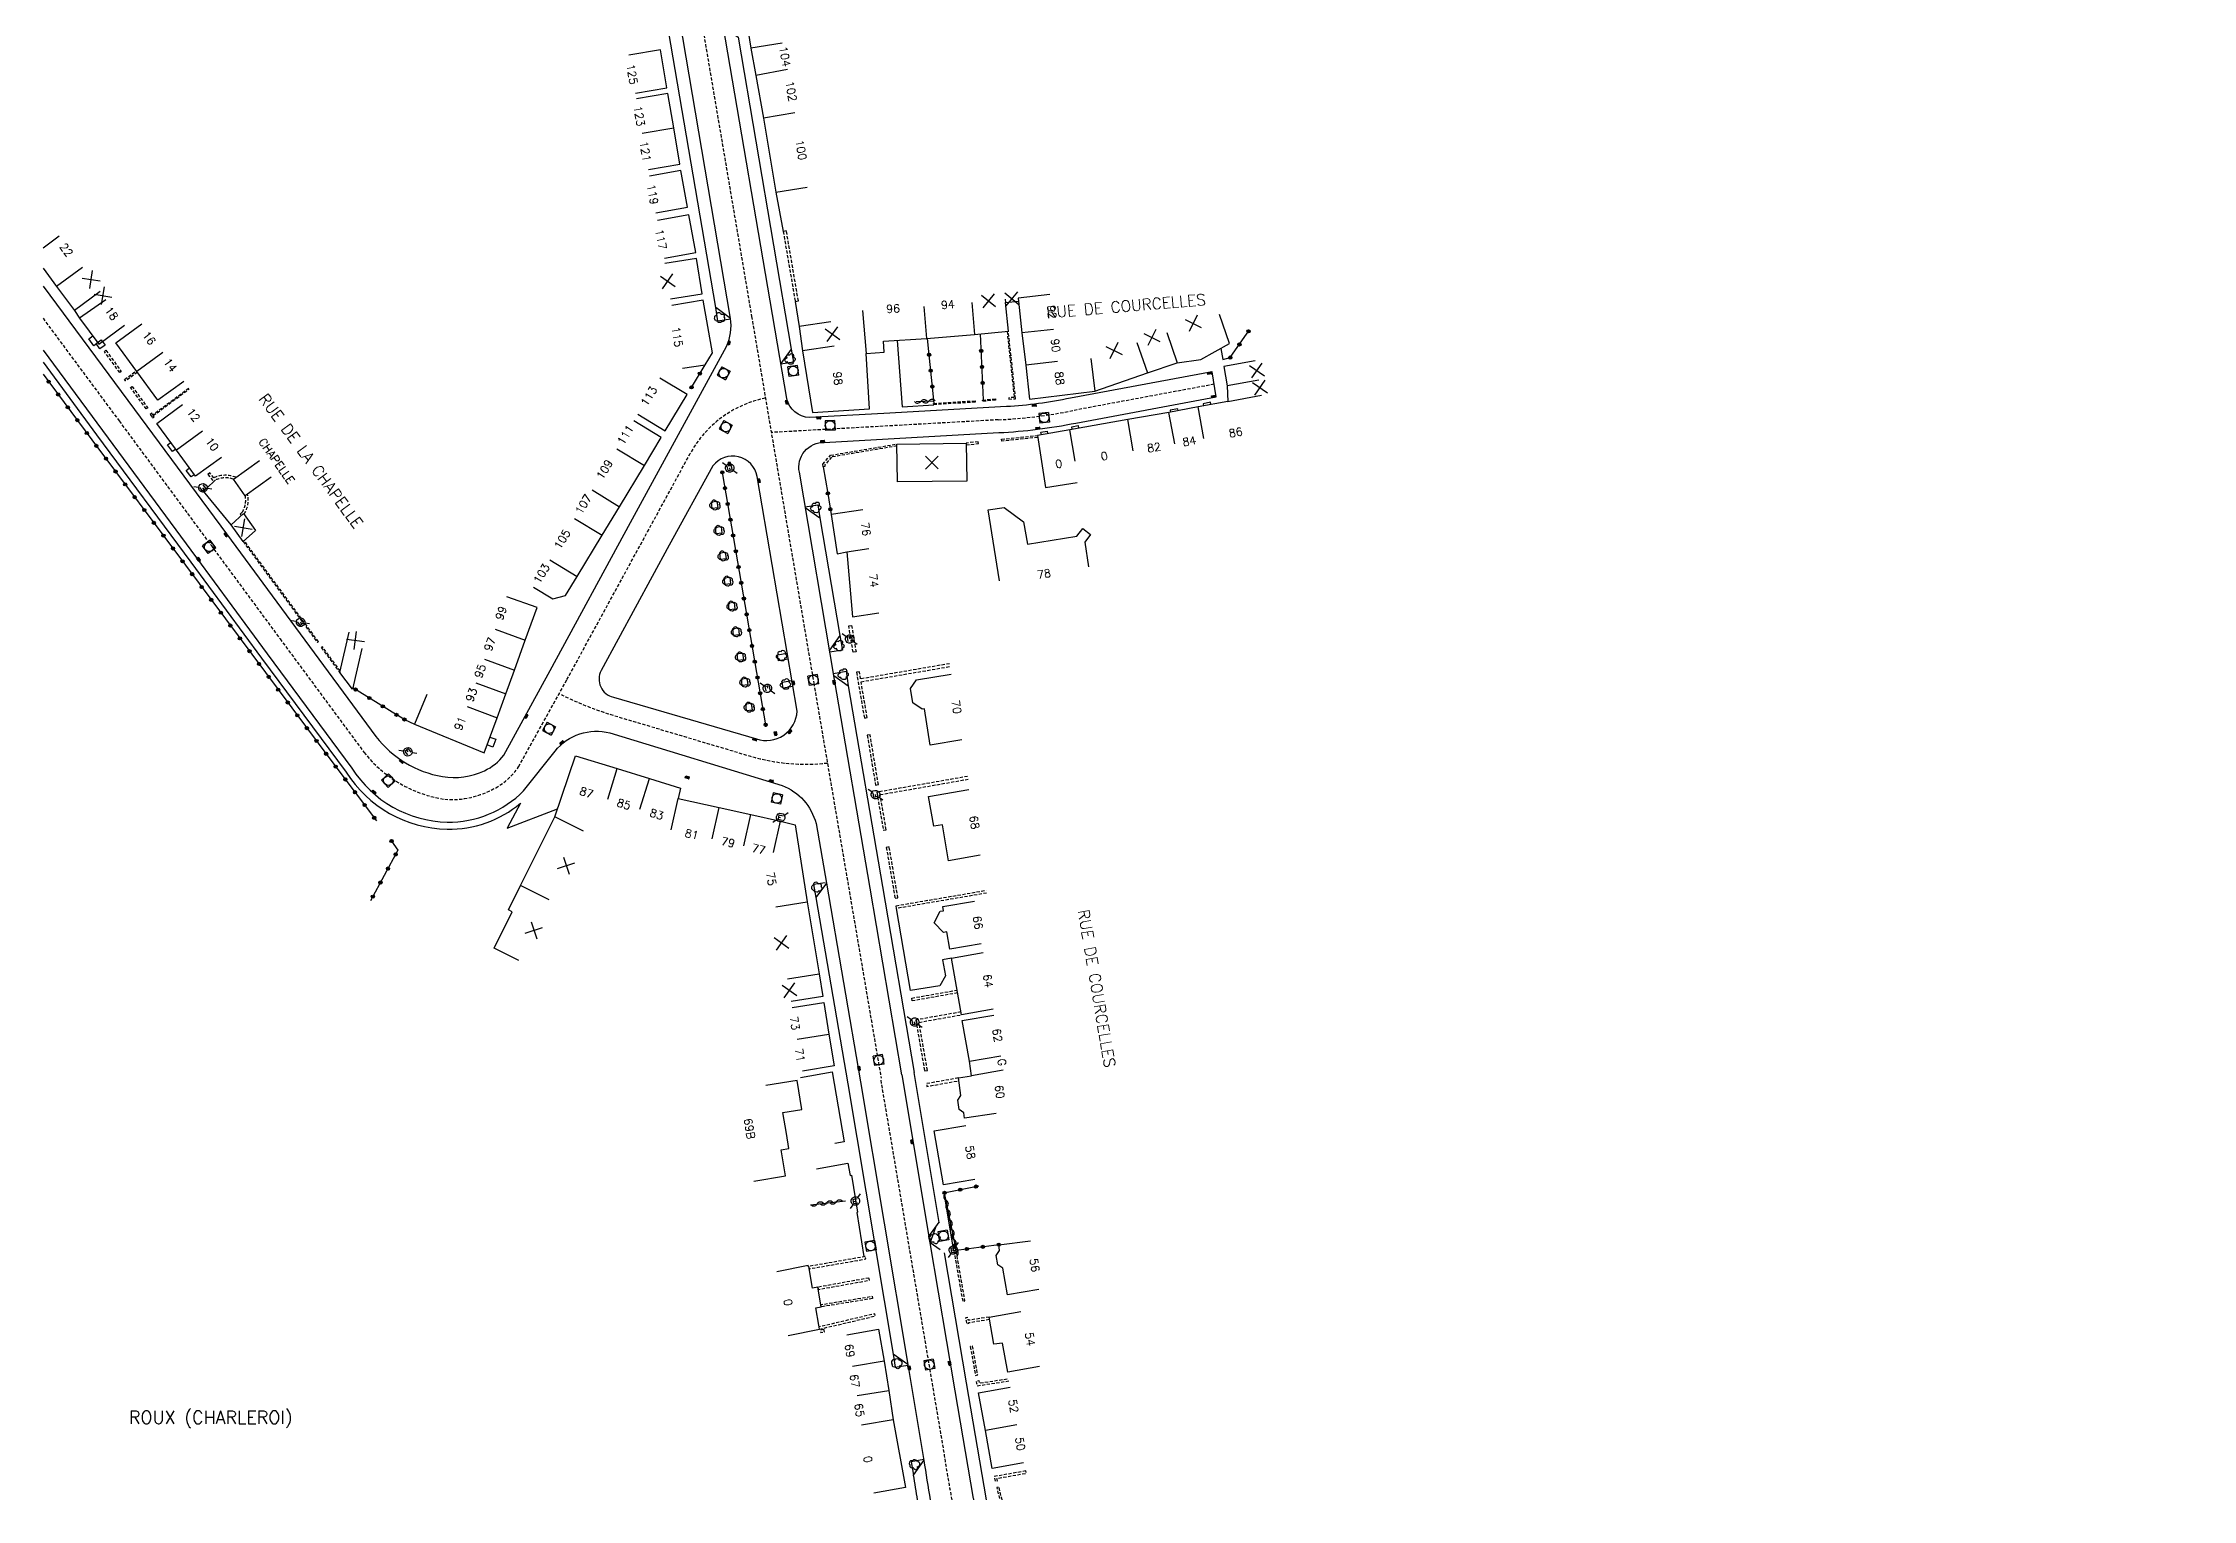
# Model space of a CAD drawing. Header units: millimetres. Extents: x 150999 to 152000, y 125999 to 127001.
# Drawn here: x 151000 to 151335.8, y 126000 to 126227.6 of the extents above; entities that cross this region are included whole.
import ezdxf
from ezdxf.enums import TextEntityAlignment as Align

# ---------------------------------------------------------------- set-up
doc = ezdxf.new("R2010")
doc.units = ezdxf.units.MM
doc.linetypes.add('DASHED', pattern=[0.75, 0.5, -0.25])
doc.layers.get('0').update_dxf_attribs({"linetype": 'CONTINUOUS'})
for name, color, linetype in [('W0001', 6, 'DASHED'), ('W0008', 7, 'CONTINUOUS'), ('W0017', 7, 'CONTINUOUS'), ('W0100', 7, 'CONTINUOUS'), ('W0112', 1, 'DASHED'), ('W0300', 7, 'CONTINUOUS'), ('W0310', 3, 'CONTINUOUS'), ('W0322', 7, 'CONTINUOUS'), ('W0334', 7, 'CONTINUOUS'), ('W0400', 7, 'CONTINUOUS'), ('W0420', 7, 'CONTINUOUS'), ('W0471', 7, 'CONTINUOUS'), ('W0980', 7, 'CONTINUOUS'), ('W0984', 7, 'CONTINUOUS'), ('W0989', 7, 'CONTINUOUS'), ('W0991', 7, 'CONTINUOUS'), ('W1102', 7, 'CONTINUOUS')]:
    doc.layers.add(name, color=color, linetype=linetype)
doc.styles.get("Standard").update_dxf_attribs({"font": 'romans.shx', "width": 0.85})

# ---------------------------------------------------------------- blocks, each defined once
blk = doc.blocks.new('T420')
for p, q in [((0.75, 0.75), (-0.75, 0.75)), ((-0.75, 0.75), (-0.75, -0.75)), ((0.75, 0.75), (0.75, -0.75)), ((0.75, -0.75), (-0.75, -0.75))]:
    blk.add_line(p, q)
blk.add_ellipse((0, 0), major_axis=(-0.53, 0.53), ratio=1, start_param=3.926991, end_param=10.210176)
blk = doc.blocks.new('T400')
for p, q in [((-0.15, 0.3), (0.15, 0.3)), ((-0.15, -0.25), (-0.15, 0.3)), ((-0.15, 0.15), (0.15, 0.15)), ((-0.15, 0), (0.15, 0)), ((0.15, 0.3), (0.15, -0.25)), ((-0.15, -0.15), (0.15, -0.15)), ((-0.15, -0.25), (-0.15, -0.3)), ((-0.15, -0.3), (0.15, -0.3)), ((0.15, -0.3), (0.15, -0.25))]:
    blk.add_line(p, q)
blk = doc.blocks.new('T300')
for p, q in [((-0.8, 0.51), (-0.86, 0.34)), ((-0.86, 0.34), (-0.86, 0.17)), ((-0.86, 0.17), (-0.74, 0.06)), ((-0.69, 0.63), (-0.8, 0.51)), ((-0.8, -0.06), (-0.74, 0.06)), ((-0.74, 0.06), (-0.69, 0.11)), ((-0.57, 0.69), (-0.69, 0.63)), ((-0.46, 0.69), (-0.57, 0.69)), ((-0.29, 0.63), (-0.46, 0.69)), ((-0.29, 0.63), (-0.17, 0.74)), ((-0.23, 0.57), (-0.29, 0.63)), ((-0.17, 0.74), (-0.06, 0.8)), ((-0.06, 0.8), (0.06, 0.8)), ((0.06, 0.8), (0.23, 0.74)), ((0.23, 0.74), (0.34, 0.63)), ((0.34, 0.63), (0.4, 0.51)), ((0.46, 0.46), (0.34, 0.46)), ((0.4, 0.51), (0.4, 0.46)), ((0.57, 0.4), (0.46, 0.46)), ((0.57, 0.4), (0.69, 0.29)), ((0.69, 0.29), (0.74, 0.17)), ((0.74, 0.06), (0.69, -0.17)), ((0.74, 0.17), (0.74, 0.06)), ((-0.8, -0.17), (-0.8, -0.06)), ((-0.8, -0.23), (-0.8, -0.17)), ((-0.74, -0.34), (-0.8, -0.23)), ((-0.69, -0.4), (-0.74, -0.34)), ((-0.51, -0.46), (-0.69, -0.4)), ((-0.4, -0.46), (-0.51, -0.46)), ((-0.4, -0.46), (-0.34, -0.46)), ((-0.34, -0.46), (-0.34, -0.4)), ((-0.34, -0.51), (-0.34, -0.46)), ((-0.29, -0.63), (-0.34, -0.51)), ((-0.17, -0.74), (-0.29, -0.63)), ((-0.06, -0.8), (-0.17, -0.74)), ((0.06, -0.8), (-0.06, -0.8)), ((0.17, -0.74), (0.06, -0.8)), ((0.23, -0.69), (0.17, -0.74)), ((0.29, -0.46), (0.23, -0.46)), ((0.29, -0.63), (0.23, -0.69)), ((0.46, -0.4), (0.29, -0.46)), ((0.34, -0.51), (0.29, -0.63)), ((0.34, -0.51), (0.34, -0.46)), ((0.57, -0.34), (0.46, -0.4)), ((0.63, -0.29), (0.57, -0.34)), ((0.69, -0.17), (0.63, -0.29))]:
    blk.add_line(p, q)
blk = doc.blocks.new('T471')
for p, q in [((-0.333334, 0.333334), (-0.333334, -0.333334)), ((-0.333334, 0.333334), (0.333334, 0.333334)), ((-0.333334, 0), (0, 0)), ((0.500001, 0.500001), (1.000002, 1.000002)), ((-0.500001, -0.500001), (-1.000002, -1.000002)), ((-0.333334, -0.333334), (0.333334, -0.333334))]:
    blk.add_line(p, q)
blk.add_ellipse((0, 0), major_axis=(0.471405, 0.471405), ratio=1, start_param=5.4977871438, end_param=11.780972451)
blk = doc.blocks.new('t310o')
at = {"color": 0, "linetype": 'Continuous'}
for centre, start, end in [((-0.5, 0.38), 216.8699, 323.1304), ((0.5, -0.37), 36.8699, 143.1303)]:
    blk.add_arc(centre, 0.625, start, end, dxfattribs=at)
blk = doc.blocks.new('t991o')
at = {"color": 0, "linetype": 'Continuous'}
for p, q in [((-1, 1), (1, -1)), ((-1, -1), (1, 1))]:
    blk.add_line(p, q, dxfattribs=at)
blk = doc.blocks.new('t322o')
at = {"color": 0, "linetype": 'Continuous'}
for radius in [0.25, 0.15]:
    blk.add_circle((0, 0), radius, dxfattribs=at)
blk = doc.blocks.new('t112o')
at = {"color": 0, "linetype": 'Continuous'}
for p, q in [((-0.5, 0.5), (0.5, 0.5)), ((-0.5, -0.5), (-0.5, 0.5)), ((0.5, 0.5), (0.5, -0.5)), ((0.5, -0.5), (-0.5, -0.5))]:
    blk.add_line(p, q, dxfattribs=at)

msp = doc.modelspace()

# ---------------------------------------------------------------- linework, layer by layer
at = {"layer": 'W0001'}
msp.add_lwpolyline([(151000, 126748.5), (151000.61, 126745.87), (151008.28, 126712.87), (151019.19, 126665.3), (151028.35, 126625.38), (151041.3, 126568.08), (151053.78, 126511.72), (151063.66, 126457.93), (151072.39, 126406.79), (151082.71, 126346.87), (151093.28, 126286.17), (151101.2, 126240.67), (151110.67, 126184.84), (151120.38, 126127.57), (151125.94, 126094.98), (151130.9, 126065.86)], dxfattribs=at)
for points in [[(151000, 126184.55), (151011.89, 126168.52), (151026.24, 126149.1), (151037.02, 126134.49), (151050.13, 126116.78, 0.190042), (151062.75, 126109.43, 0.153681), (151070.7, 126111.25, 0.126222), (151074.28, 126114.52), (151081.83, 126128.13), (151094.41, 126151.2), (151101.09, 126163.45, -0.221888), (151112.83, 126172.09, -2.358853)], [(151182.91, 126174.25), (151160.93, 126170.16, -0.037731), (151149.19, 126168.7), (151113.74, 126166.72, 0.474168)]]:
    msp.add_lwpolyline(points, format="xyb", dxfattribs=at)
at = {"layer": 'W0001', "flags": 128}
for points in [[(151122.52, 126115.05, -0.101026), (151110.57, 126116.1), (151089.3, 126122.44, -0.046572), (151080.62, 126125.93, -3.339749)], [(151142, 126000, -0.011034), (151140.74, 126007.41), (151130.85, 126065.79)]]:
    msp.add_lwpolyline(points, format="xyb", dxfattribs=at)
at = {"layer": 'W0008'}
for points in [[(151000, 126189.59), (151014.3, 126170.31), (151028.65, 126150.88), (151039.43, 126136.27), (151052, 126119.25, 0.189698), (151062.37, 126112.99, 0.153681), (151068.95, 126113.89, 0.120776), (151071.98, 126116.35), (151079.2, 126129.57), (151091.78, 126152.64), (151106.75, 126180.17, 0.149135), (151107.37, 126184.54), (151097.94, 126240.11), (151090.03, 126285.6), (151082.08, 126331.32, 0.301985), (151076.41, 126334.99), (151044.65, 126331.51), (151013.5, 126328.13), (151000, 126326.69)], [(151134.13, 126066.42), (151129.18, 126095.54), (151123.63, 126128.13), (151118.13, 126160.5, -0.480356), (151122.03, 126165.18), (151149.29, 126166.7, 0.037662), (151161.31, 126168.2), (151183.23, 126172.29), (151182.6, 126176.22), (151160.47, 126172.08, -0.039227), (151150.46, 126170.77), (151131.32, 126169.71), (151119.69, 126169.05, -0.336324), (151116.16, 126172.01), (151104.38, 126241.33), (151098.11, 126277.72, -0.350609), (151101.61, 126282.52), (151147.18, 126286.12, -0.010509), (151156.83, 126286.32), (151197.17, 126284.48), (151219.37, 126283.59), (151274.94, 126281.36), (151335.79, 126279.11)], [(151000, 126179.57), (151009.28, 126167.05), (151023.97, 126147.13), (151035, 126132.13), (151048.25, 126114.32, 0.251421), (151063.14, 126105.87, 0.203026), (151075.06, 126110.76), (151079.98, 126116.95, -0.296724), (151088.54, 126119.8), (151115.44, 126111.59, -0.242279), (151120.73, 126105.66), (151122.37, 126096.34), (151127.66, 126065.31)], [(151087.16, 126129.55, 0.483259), (151089.08, 126125.37), (151111.42, 126118.88, 0.501532), (151117.77, 126123.21), (151111.54, 126159.87, 0.646135), (151104.63, 126161.51), (151097.82, 126149.11), (151087.16, 126129.55)]]:
    msp.add_lwpolyline(points, format="xyb", dxfattribs=at)
at = {"layer": 'W0008', "flags": 128}
for points in [[(151134.13, 126066.42), (151138.37, 126041.13), (151139.97, 126043.37), (151139.97, 126043.36), (151136.07, 126066.75)], [(151125.68, 126064.97), (151132.78, 126022.8)], [(151127.66, 126065.31), (151135.08, 126021.17), (151137.58, 126006.19)], [(151147.37, 126000), (151144.25, 126018.28), (151140.79, 126038.58)]]:
    msp.add_lwpolyline(points, dxfattribs=at)
for points in [[(151145.38, 126000, -0.000332), (151145.34, 126000.21), (151142.48, 126017.05), (151138.55, 126040.14), (151138.37, 126041.13)], [(151136.59, 126000, -0.004803), (151135.98, 126003.89), (151137.58, 126006.19, 0.00695), (151138.57, 126000, 0.00695)]]:
    msp.add_lwpolyline(points, format="xyb", dxfattribs=at)
at = {"layer": 'W0017', "flags": 128}
for points in [[(151118.33, 126066.01), (151123.26, 126066.85), (151125.12, 126055.95), (151123.68, 126055.7)], [(151120.79, 126051.74), (151125.71, 126052.59), (151126.04, 126050.7), (151126.25, 126050.73), (151127.2, 126044.97), (151127.09, 126044.92), (151128.21, 126038.04)], [(151142.26, 126038.92), (151140.73, 126047.91)], [(151140.1, 126039.07), (151138.55, 126040.14), (151139.45, 126042.63)], [(151135.08, 126021.17), (151132.78, 126022.8), (151133.07, 126020.73), (151135.08, 126021.05)], [(151137.57, 126006.31), (151135.57, 126005.95), (151135.98, 126003.89)]]:
    msp.add_lwpolyline(points, dxfattribs=at)
at = {"layer": 'W0100'}
for points in [[(151111.42, 126251.89), (151106.48, 126251.09), (151108, 126241.72), (151108.85, 126236.91), (151109.71, 126231.93), (151110.53, 126226.72), (151111.35, 126222.45), (151112.51, 126215.79), (151114.44, 126204.23), (151119.37, 126205.05)], [(151092.52, 126219.71), (151097.45, 126220.54), (151096.44, 126226.47), (151091.51, 126225.63)], [(151094.55, 126207.78), (151099.48, 126208.61), (151098.52, 126214.31), (151097.61, 126219.66), (151092.68, 126218.82)], [(151095.72, 126201.04), (151100.65, 126201.91), (151099.64, 126207.63), (151094.72, 126206.77)], [(151097.05, 126193.93), (151101.97, 126194.82), (151100.89, 126200.74), (151095.97, 126199.85)], [(151098.03, 126187.57), (151102.96, 126188.4), (151102.04, 126193.92), (151097.11, 126193.09)], [(151000, 126192.4), (151002.13, 126189.53), (151004.9, 126185.78), (151005.71, 126184.6), (151008.71, 126180.53), (151012.74, 126183.5)], [(151099.9, 126176.77), (151103.44, 126177.3), (151104.55, 126179.17), (151103.12, 126187.39), (151098.2, 126186.53)], [(151123.03, 126183.98), (151118.08, 126183.26), (151118.64, 126179.46), (151120.16, 126169.86), (151129.1, 126170.44), (151128.54, 126179.06), (151131.38, 126179.24), (151131.27, 126180.96), (151137.98, 126181.4), (151145.49, 126182.03), (151150.77, 126182.55), (151150.33, 126187.01), (151152.33, 126187.21), (151152.87, 126182.28), (151153.48, 126177.21), (151154.08, 126171.93), (151164.3, 126173.19), (151172.49, 126176.04), (151177.12, 126177.62), (151180.83, 126178.13), (151185.31, 126180.6), (151183.74, 126185.17)], [(151021.98, 126174.71), (151017.94, 126171.76), (151014.67, 126176.24), (151011.39, 126180.73), (151015.43, 126183.68)], [(151189.32, 126177.92), (151184.4, 126177.03), (151184.95, 126173.99), (151185.04, 126171.58), (151180.4, 126170.71), (151175.82, 126169.84), (151169.44, 126168.77), (151160.35, 126167.16), (151155.31, 126166.25), (151156.58, 126158.14), (151161.51, 126158.91)], [(151092.92, 126169.57), (151097.19, 126166.97), (151100.63, 126172.63), (151096.36, 126175.23)], [(151027.86, 126162.81), (151023.82, 126159.88), (151020.84, 126163.98), (151017.77, 126168.12), (151021.79, 126171.09)], [(151076.59, 126142.56), (151079.61, 126140.75), (151081.62, 126141.25), (151083.43, 126144.23), (151087.32, 126150.7), (151090.03, 126155.13), (151093.92, 126161.58), (151096.57, 126165.96), (151092.29, 126168.55)], [(151035.66, 126159.73), (151031.58, 126156.84), (151029.74, 126159.44), (151033.82, 126162.33)], [(151128.04, 126154.65), (151123.1, 126153.89), (151124.04, 126147.77), (151125.57, 126148.08), (151126.45, 126137.92), (151130.52, 126138.55)], [(151149.38, 126143.53), (151147.6, 126154.65), (151150.13, 126155), (151153.15, 126152.78), (151153.75, 126149.29), (151161.49, 126150.53), (151162.42, 126151.73), (151163.62, 126150.81), (151162.69, 126149.61), (151163.31, 126145.76)], [(151059.94, 126125.78), (151058.03, 126121.16), (151068.88, 126116.67), (151070.92, 126122.17), (151072.28, 126125.88), (151073.64, 126129.61), (151075.33, 126134.28), (151077.16, 126139.38), (151072.46, 126141.07)], [(151049.78, 126132.97), (151048.34, 126126.66), (151046.36, 126129.22), (151047.8, 126135.53)], [(151143.5, 126118.7), (151138.56, 126117.9), (151137.65, 126123.55), (151137.29, 126123.49), (151135.84, 126124.5), (151135.48, 126126.72), (151136.45, 126128.11), (151141.84, 126128.98)], [(151074.3, 126084.25), (151070.44, 126086.18), (151073.29, 126091.88), (151072.68, 126092.18), (151074.57, 126095.95), (151079.93, 126106.68), (151083.15, 126116.22), (151089.68, 126114.23), (151094.71, 126112.68), (151099.59, 126111.16), (151099.22, 126109.57), (151105.61, 126108.15), (151110.56, 126107.05), (151115.17, 126106.02), (151117.46, 126105.47), (151119.37, 126093.44), (151121.23, 126082.18), (151121.81, 126078.65), (151116.87, 126077.84)], [(151146.36, 126100.69), (151141.43, 126099.84), (151140.46, 126105.47), (151139.11, 126105.24), (151138.31, 126109.89), (151144.58, 126110.97)], [(151146.55, 126086.84), (151141.62, 126086.03), (151141.18, 126088.74), (151140.65, 126088.65), (151139.21, 126090.13), (151140.12, 126091.96), (151140.63, 126092.04), (151140.52, 126092.7), (151145.46, 126093.52)], [(151148.39, 126076.65), (151143.46, 126075.78), (151141.89, 126084.64), (151146.82, 126085.51)], [(151117.02, 126076.94), (151121.96, 126077.72), (151122.75, 126072.75), (151123.54, 126067.79), (151118.6, 126067)], [(151144.69, 126068.51), (151143.56, 126074.87), (151148.48, 126075.74)]]:
    msp.add_lwpolyline(points, dxfattribs=at)
for points in [[(151144.27, 126159.14), (151133.47, 126158.99), (151133.37, 126164.92), (151144.17, 126165.07)], [(151031.26, 126149.7), (151029.38, 126152.32), (151031.29, 126154.05), (151033.17, 126151.43)]]:
    msp.add_lwpolyline(points, close=True, dxfattribs=at)
at = {"layer": 'W0100', "flags": 128}
for points in [[(151148.89, 126060.34), (151143.94, 126059.63), (151143.81, 126060.48), (151143.11, 126060.98), (151142.88, 126062.47), (151143.36, 126063.17), (151142.96, 126065.91), (151145.03, 126066.27), (151144.69, 126068.51)], [(151111.04, 126049.82), (151115.98, 126050.62), (151115.31, 126054.71), (151116.5, 126054.91), (151116.11, 126057.24), (151115.57, 126060.52), (151118.54, 126061), (151117.8, 126065.52), (151112.87, 126064.72)], [(151145.55, 126050.07), (151140.62, 126049.24), (151139.19, 126057.67), (151144.12, 126058.5)], [(151155.55, 126032.87), (151150.62, 126032.03), (151149.9, 126036.22), (151149.14, 126036.74), (151148.88, 126038.19), (151149.37, 126038.97), (151149.26, 126039.87), (151154.22, 126040.48)], [(151116.37, 126025.7), (151121.28, 126026.68), (151121.18, 126027.31), (151120.71, 126030.03), (151121.55, 126030.17), (151121.03, 126033.23), (151120.2, 126033.08), (151119.61, 126036.48), (151119.53, 126036.47), (151119.5, 126036.62), (151114.6, 126035.64)], [(151155.62, 126020.86), (151150.7, 126019.97), (151149.87, 126024.51), (151148.5, 126024.33), (151147.78, 126028.58), (151152.71, 126029.42)], [(151125.57, 126025.81), (151130.5, 126026.66), (151131.35, 126021.68), (151132.08, 126017.11), (151132.8, 126012.52), (151134.7, 126001.95), (151129.78, 126001.06)], [(151153.15, 126005.82), (151148.23, 126004.94), (151147.18, 126010.84), (151146.13, 126016.75), (151151.05, 126017.62)]]:
    msp.add_lwpolyline(points, dxfattribs=at)
at = {"layer": 'W0112'}
for points in [[(151115.61, 126198.11), (151117.48, 126187.2), (151117.97, 126187.28), (151116.11, 126198.19)], [(151009.82, 126179.56), (151012.23, 126176.24), (151011.99, 126176.07), (151009.58, 126179.39)], [(151016.13, 126170.39), (151013.67, 126173.74), (151013.91, 126173.92), (151016.37, 126170.57)], [(151139.09, 126171.25), (151145.58, 126171.67), (151145.59, 126171.47), (151139.11, 126171.05)], [(151146.74, 126171.79), (151148.76, 126171.97), (151148.78, 126171.77), (151146.76, 126171.59)], [(151126.28, 126136.6), (151126.98, 126132.47), (151126.53, 126132.39), (151125.84, 126136.52)], [(151128.73, 126119.44), (151130.03, 126111.65), (151130.47, 126111.72), (151129.18, 126119.51)], [(151131.71, 126101.93), (151133.08, 126093.97), (151133.52, 126094.04), (151132.16, 126102)]]:
    msp.add_lwpolyline(points, close=True, dxfattribs=at)
for points in [[(151150.57, 126182.52), (151151.69, 126172.19), (151150.82, 126172.14), (151150.83, 126171.94), (151151.91, 126172), (151150.77, 126182.55)], [(151014.75, 126176.12), (151012.91, 126174.77), (151012.74, 126175.01), (151014.58, 126176.36)], [(151022.78, 126173.61), (151017.17, 126169.45), (151016.98, 126169.72), (151016.73, 126169.54), (151017.12, 126169.02), (151017.36, 126169.19), (151017.23, 126169.37), (151022.84, 126173.53)], [(151133.38, 126164.62), (151123.17, 126162.89), (151122.1, 126161.67), (151122.13, 126161.4), (151121.84, 126161.36), (151121.78, 126161.76), (151123.01, 126163.17), (151133.37, 126164.92)], [(151144.18, 126164.77), (151146.09, 126164.98), (151146.06, 126165.27), (151144.17, 126165.07)], [(151155.35, 126165.96), (151149.74, 126165.36), (151149.7, 126165.66), (151155.31, 126166.25)], [(151031.26, 126149.7), (151042.85, 126133.94), (151043.01, 126134.06), (151031.41, 126149.84)], [(151046.42, 126129.48), (151043.63, 126133.25), (151043.47, 126133.13), (151046.36, 126129.22)], [(151141.58, 126130.61), (151127.69, 126128.23), (151127.5, 126129.36), (151127.05, 126129.28), (151128.28, 126122.12), (151128.72, 126122.19), (151127.76, 126127.79), (151141.65, 126130.17)], [(151144.41, 126113.01), (151130.23, 126110.53), (151131.24, 126104.61), (151131.69, 126104.68), (151130.75, 126110.16), (151144.49, 126112.57)], [(151147.37, 126094.78), (151133.32, 126092.39), (151133.24, 126092.82), (151147.3, 126095.21)], [(151142.86, 126079.2), (151135.77, 126077.94), (151135.69, 126078.38), (151142.78, 126079.63)], [(151143.39, 126076.22), (151136.74, 126075.04), (151136.74, 126075.04), (151136.3, 126074.97), (151137.69, 126067.02), (151138.13, 126067.1), (151136.82, 126074.6), (151143.46, 126075.78)]]:
    msp.add_lwpolyline(points, dxfattribs=at)
for points in [[(151030.13, 126159.72, 0.201479), (151026.73, 126159.67), (151026.69, 126159.63), (151026.04, 126160.42), (151025.73, 126160.17), (151026.65, 126159.04), (151026.96, 126159.33, -0.179937), (151029.74, 126159.44)], [(151030.98, 126153.76), (151030.77, 126153.99), (151031.11, 126154.26, 0.201335), (151031.58, 126156.84)], [(151031.36, 126153.95), (151031.41, 126153.98, 0.217413), (151031.93, 126157.09, 0.205899)]]:
    msp.add_lwpolyline(points, format="xyb", dxfattribs=at)
at = {"layer": 'W0112', "flags": 128}
for points in [[(151142.96, 126065.91), (151137.99, 126065.02), (151138.06, 126064.59), (151143.04, 126065.48)], [(151128.42, 126038.01), (151119.61, 126036.48), (151119.68, 126036.11), (151128.49, 126037.64)], [(151142.26, 126038.92), (151143.64, 126031.03), (151143.99, 126031.09), (151142.61, 126038.98)], [(151128.99, 126034.67), (151121.03, 126033.23), (151121.09, 126032.88), (151129.06, 126034.32)], [(151129.54, 126031.46), (151121.55, 126030.17), (151121.5, 126030.52), (151129.49, 126031.81)], [(151121.97, 126026.63), (151121.4, 126026.49), (151121.48, 126026.14), (151122.05, 126026.28)], [(151144.83, 126023.95), (151145.64, 126019.47), (151145.98, 126019.53), (151145.18, 126024.01)], [(151153.5, 126004.53), (151148.57, 126003.67), (151148.7, 126002.94), (151149.05, 126003), (151148.98, 126003.38), (151153.56, 126004.18)]]:
    msp.add_lwpolyline(points, close=True, dxfattribs=at)
for points in [[(151121.28, 126026.68), (151129.98, 126028.74), (151129.9, 126029.08), (151121.22, 126027.03)], [(151147.78, 126028.58), (151144.51, 126028.06), (151144.44, 126028.51), (151144.09, 126028.46), (151144.16, 126028.01), (151144.25, 126027.54), (151144.6, 126027.61), (151144.58, 126027.71), (151147.84, 126028.23)], [(151150.86, 126018.55), (151145.92, 126017.79), (151145.86, 126018.2), (151145.79, 126018.6), (151146.14, 126018.66), (151146.21, 126018.26), (151150.8, 126018.95)], [(151149.8, 126000), (151149.29, 126002.05), (151148.95, 126001.97), (151149.44, 126000)]]:
    msp.add_lwpolyline(points, dxfattribs=at)
at = {"layer": 'W0310'}
msp.add_lwpolyline([(151136.35, 126171.54), (151139.13, 126171.64)], dxfattribs=at)
at = {"layer": 'W0310', "flags": 128}
for points in [[(151119.88, 126046.11), (151125.36, 126046.7)], [(151142.6, 126039.14), (151140.81, 126047.97)]]:
    msp.add_lwpolyline(points, dxfattribs=at)
at = {"layer": 'W0322'}
for points in [[(151139.17, 126171.25), (151138.12, 126181.41)], [(151146.87, 126171.8), (151146.43, 126182.12)], [(151185.43, 126178.42), (151188.45, 126182.74)], [(151101.29, 126173.77), (151103.44, 126177.3)], [(151000, 126175.85), (151007.63, 126165.59), (151022.23, 126146.02), (151032.59, 126132.1), (151045.11, 126115.34), (151052.11, 126106.05)], [(151106.09, 126160.49), (151112.91, 126120.73)], [(151122.59, 126157.21), (151123.1, 126153.89)], [(151055.21, 126122.63), (151048.38, 126126.85)], [(151056.45, 126121.9), (151058.03, 126121.16)], [(151054.44, 126102.92), (151055.44, 126101.48), (151051.15, 126093.58)]]:
    msp.add_lwpolyline(points, dxfattribs=at)
at = {"layer": 'W0322', "flags": 128}
for points in [[(151140.81, 126047.97), (151141.24, 126048.06), (151146.15, 126049.04)], [(151149.26, 126039.87), (151142.26, 126038.92)]]:
    msp.add_lwpolyline(points, dxfattribs=at)
at = {"layer": 'W0334'}
for points in [[(151107.37, 126184.54), (151105.07, 126186.23), (151096.31, 126237.78), (151097.94, 126240.11)], [(151106.31, 126230), (151108.56, 126228.44), (151116.85, 126179.71), (151115.23, 126177.49)], [(151114.44, 126204.23), (151115.61, 126198.11)], [(151117.48, 126187.2), (151118.08, 126183.26)], [(151107.39, 126184.44), (151105.38, 126184.13), (151105.07, 126186.23)], [(151008.59, 126180.71), (151007.94, 126180.23), (151007.14, 126181.37), (151007.76, 126181.83)], [(151133.42, 126181.1), (151134.17, 126170.75), (151139.11, 126171.05)], [(151116.85, 126179.71), (151117.22, 126177.7), (151115.25, 126177.37)], [(151183.97, 126179.86), (151184.29, 126178.12), (151185.43, 126178.42)], [(151177.29, 126170.12), (151177.23, 126170.43), (151176.04, 126170.21), (151176.1, 126169.9)], [(151182.42, 126171.09), (151182.35, 126171.45), (151181.19, 126171.21), (151181.25, 126170.87)], [(151155.93, 126166.37), (151155.86, 126166.77), (151156.82, 126166.94), (151156.89, 126166.54)], [(151160.73, 126167.23), (151160.66, 126167.61), (151161.66, 126167.79), (151161.72, 126167.4)], [(151020.73, 126164.12), (151020.25, 126163.76), (151019.47, 126164.81), (151019.96, 126165.17)], [(151023.63, 126160.13), (151023.14, 126159.78), (151022.37, 126160.81), (151022.87, 126161.18)], [(151121.84, 126161.36), (151122.59, 126157.21)], [(151029.38, 126152.32), (151025.07, 126157.57), (151026.65, 126159.04)], [(151119.05, 126155.1), (151121.01, 126155.42), (151121.32, 126153.39)], [(151119.06, 126155), (151121.32, 126153.39), (151124.46, 126135), (151122.84, 126132.74)], [(151124.46, 126135), (151124.89, 126132.72), (151122.9, 126132.41)], [(151116.4, 126131.3), (151114.89, 126131.05), (151114.72, 126132.02), (151116.23, 126132.27)], [(151117.12, 126127.03), (151115.6, 126126.77), (151115.45, 126127.75), (151116.96, 126128.01)], [(151123.46, 126129.09), (151125.46, 126129.42), (151125.77, 126127.18)], [(151123.52, 126128.76), (151125.77, 126127.18), (151131.13, 126095.84), (151136.07, 126066.75)], [(151056.45, 126121.9), (151055.21, 126122.63)], [(151069.8, 126119.15), (151070.7, 126118.82), (151070.28, 126117.59), (151069.35, 126117.94)], [(151122.14, 126096.4), (151120.32, 126096.12), (151120.72, 126094.1)], [(151122.37, 126096.34), (151120.72, 126094.1), (151125.68, 126064.97)], [(151141.89, 126084.64), (151140.49, 126084.34), (151140.94, 126081.85), (151140.09, 126080.28), (151135.48, 126079.57), (151133.32, 126092.39)]]:
    msp.add_lwpolyline(points, dxfattribs=at)
msp.add_lwpolyline([(151000, 126177.7), (151008.38, 126166.38), (151023.07, 126146.47), (151034.1, 126131.46), (151047.33, 126113.68, 0.250912), (151063.12, 126104.75, 0.177701), (151074.57, 126108.81), (151072.49, 126104.92), (151080.37, 126107.96)], format="xyb", dxfattribs=at)
for points in [[(151104.4, 126155.9), (151105.26, 126156), (151105.39, 126154.94), (151104.52, 126154.84)], [(151105.04, 126151.95), (151105.91, 126152.04), (151106.03, 126150.98), (151105.16, 126150.88)], [(151105.69, 126147.95), (151106.56, 126148.05), (151106.68, 126146.98), (151105.81, 126146.88)], [(151106.39, 126144.03), (151107.26, 126144.13), (151107.38, 126143.06), (151106.52, 126142.96)], [(151107.06, 126140.11), (151107.93, 126140.21), (151108.05, 126139.14), (151107.18, 126139.05)], [(151107.74, 126136.11), (151108.61, 126136.21), (151108.73, 126135.14), (151107.86, 126135.04)], [(151108.41, 126132.18), (151109.27, 126132.28), (151109.4, 126131.21), (151108.53, 126131.11)], [(151109.08, 126128.25), (151109.95, 126128.35), (151110.07, 126127.29), (151109.2, 126127.19)], [(151109.76, 126124.33), (151110.62, 126124.43), (151110.75, 126123.36), (151109.88, 126123.27)]]:
    msp.add_lwpolyline(points, close=True, dxfattribs=at)
at = {"layer": 'W1102'}
for p, q in [((151115.47, 126227.5), (151110.53, 126226.72)), ((151116.26, 126223.39), (151111.35, 126222.45)), ((151093.59, 126213.48), (151098.52, 126214.31)), ((151117.43, 126216.65), (151112.51, 126215.79)), ((151002.54, 126197.38), (151000, 126195.49)), ((151006.15, 126192.51), (151002.13, 126189.53)), ((151008.92, 126188.75), (151004.9, 126185.78)), ((151009.83, 126187.45), (151005.71, 126184.6)), ((151145.07, 126187.01), (151145.49, 126182.03)), ((151150.29, 126187.52), (151150.33, 126187.01)), ((151157.26, 126188.27), (151152.29, 126187.72)), ((151152.29, 126187.72), (151152.33, 126187.21)), ((151127.98, 126185.76), (151128.54, 126179.06)), ((151137.56, 126186.38), (151137.98, 126181.4)), ((151157.84, 126182.82), (151152.87, 126182.28)), ((151170.85, 126180.76), (151172.49, 126176.04)), ((151175.51, 126182.36), (151177.12, 126177.62)), ((151018.71, 126179.19), (151014.67, 126176.24)), ((151158.45, 126177.8), (151153.48, 126177.21)), ((151163.67, 126178.27), (151164.3, 126173.19)), ((151189.87, 126174.88), (151184.95, 126173.99)), ((151181.32, 126165.8), (151180.4, 126170.71)), ((151024.89, 126166.91), (151020.84, 126163.98)), ((151161.22, 126162.24), (151160.35, 126167.16)), ((151170.27, 126163.84), (151169.44, 126168.77)), ((151176.75, 126164.93), (151175.82, 126169.84)), ((151089.64, 126164.16), (151093.92, 126161.58)), ((151085.76, 126157.74), (151090.03, 126155.13)), ((151083.03, 126153.28), (151087.32, 126150.7)), ((151079.15, 126146.82), (151083.43, 126144.23)), ((151070.63, 126135.98), (151075.33, 126134.28)), ((151068.95, 126131.33), (151073.64, 126129.61)), ((151067.59, 126127.61), (151072.28, 126125.88)), ((151066.23, 126123.91), (151070.92, 126122.17)), ((151088.22, 126109.45), (151089.68, 126114.23)), ((151093.23, 126107.9), (151094.71, 126112.68)), ((151084.41, 126104.44), (151079.93, 126106.68)), ((151098.13, 126104.69), (151099.22, 126109.57)), ((151104.52, 126103.27), (151105.61, 126108.15)), ((151109.48, 126102.17), (151110.56, 126107.05)), ((151114.07, 126101.14), (151115.17, 126106.02)), ((151079.04, 126093.72), (151074.57, 126095.95)), ((151114.44, 126092.65), (151119.37, 126093.44)), ((151116.29, 126081.37), (151121.23, 126082.18)), ((151117.81, 126071.97), (151122.75, 126072.75)), ((151149.95, 126067.15), (151145.03, 126066.27)), ((151131.35, 126021.68), (151126.42, 126020.86)), ((151127.15, 126016.33), (151132.08, 126017.11)), ((151132.8, 126012.52), (151127.86, 126011.69)), ((151152.1, 126011.72), (151147.18, 126010.84))]:
    msp.add_line(p, q, dxfattribs=at)
at = {"layer": 'W1102', "flags": 128}
for points in [[(151123.59, 126180.18), (151118.64, 126179.46)], [(151185.04, 126171.58), (151190.29, 126172.57)], [(151125.57, 126148.08), (151128.97, 126148.61)], [(151144.69, 126068.51), (151149.61, 126069.39)]]:
    msp.add_lwpolyline(points, dxfattribs=at)

# ---------------------------------------------------------------- block references
at = {"layer": 'W0112', "rotation": 306.390400738288}
msp.add_blockref('t112o', (151009, 126180.49), dxfattribs=at)
at = {"layer": 'W0300'}
for p, rotation in [((151105.61, 126184.68), 188.726276324898), ((151116.67, 126178.09), 278.2674000348051), ((151104.88, 126155.4), 189.271678057972), ((151120.68, 126154.91), 278.726841459171), ((151105.53, 126151.44), 189.271678057972), ((151106.17, 126147.44), 189.271678057972), ((151106.88, 126143.52), 189.271678057972), ((151107.55, 126139.61), 189.271678057972), ((151108.23, 126135.61), 189.271678057972), ((151124.31, 126133.33), 279.7337221730131), ((151108.89, 126131.68), 189.271678057972), ((151115.34, 126131.77), 279.7337221730131), ((151124.97, 126128.87), 279.7337221730131), ((151109.57, 126127.75), 189.271678057972), ((151115.94, 126127.33), 279.7337221730131), ((151110.24, 126123.83), 189.271678057972), ((151120.78, 126095.73), 188.801151782874), ((151139.38, 126040.8), 9.902519999999956), ((151133.41, 126021.29), 9.902519999999956), ((151136.19, 126005.53), 9.902519999999956)]:
    msp.add_blockref('T300', p, dxfattribs=dict(at, rotation=rotation))
at = {"layer": 'W0310'}
for p, rotation in [((151137.1, 126171.57), 1.92906627543267), ((151138.35, 126171.61), 1.92906627543267), ((151120.89, 126046.22), 6.199257888647672), ((151122.38, 126046.38), 6.199257888647672), ((151123.87, 126046.54), 6.199257888647672), ((151141.05, 126046.81), 101.4702905652329), ((151141.36, 126045.28), 101.4702905652329), ((151141.67, 126043.74), 101.4702905652329), ((151141.98, 126042.21), 101.4702905652329), ((151142.29, 126040.67), 101.4702905652329), ((151142.6, 126039.14), 101.4702905652329)]:
    msp.add_blockref('t310o', p, dxfattribs=dict(at, rotation=rotation))
at = {"layer": 'W0322'}
for p, rotation in [((151186.86, 126180.47), 55.0686473132176), ((151188.29, 126182.52), 55.0686473132176), ((151138.39, 126178.86), 95.85891763604481), ((151146.54, 126179.46), 92.45300004186753), ((151146.65, 126176.96), 92.45300004186753), ((151185.43, 126178.42), 55.0686473132176), ((151000.88, 126174.66), 306.657815102943), ((151101.29, 126173.77), 58.6440995950835), ((151102.59, 126175.91), 58.6440995950835), ((151138.64, 126176.37), 95.85891763604481), ((151138.9, 126173.89), 95.85891763604481), ((151146.76, 126174.47), 92.45300004186753), ((151002.37, 126172.66), 306.657815102943), ((151003.87, 126170.65), 306.657815102943), ((151005.36, 126168.65), 306.657815102943), ((151006.85, 126166.64), 306.657815102943), ((151008.34, 126164.64), 306.726836148198), ((151009.84, 126162.63), 306.726836148198), ((151011.33, 126160.63), 306.726836148198), ((151106.09, 126160.49), 279.7337221730131), ((151012.83, 126158.62), 306.726836148198), ((151014.32, 126156.62), 306.726836148198), ((151106.52, 126158.03), 279.7337221730131), ((151122.59, 126157.21), 278.726841459171), ((151015.82, 126154.62), 306.726836148198), ((151106.94, 126155.56), 279.7337221730131), ((151107.36, 126153.1), 279.7337221730131), ((151122.97, 126154.74), 278.726841459171), ((151017.31, 126152.61), 306.726836148198), ((151018.81, 126150.61), 306.726836148198), ((151107.78, 126150.63), 279.7337221730131), ((151020.3, 126148.61), 306.726836148198), ((151021.8, 126146.6), 306.726836148198), ((151108.21, 126148.17), 279.7337221730131), ((151023.29, 126144.6), 306.643512929158), ((151108.63, 126145.71), 279.7337221730131), ((151109.05, 126143.24), 279.7337221730131), ((151024.78, 126142.59), 306.643512929158), ((151026.28, 126140.59), 306.643512929158), ((151109.47, 126140.78), 279.7337221730131), ((151027.77, 126138.58), 306.643512929158), ((151029.26, 126136.57), 306.643512929158), ((151109.9, 126138.31), 279.7337221730131), ((151030.75, 126134.57), 306.643512929158), ((151110.32, 126135.85), 279.7337221730131), ((151110.74, 126133.39), 279.7337221730131), ((151032.25, 126132.56), 306.643512929158), ((151033.74, 126130.56), 306.757961378411), ((151111.17, 126130.92), 279.7337221730131), ((151035.24, 126128.56), 306.757961378411), ((151036.73, 126126.55), 306.757961378411), ((151048.83, 126126.57), 148.330877617981), ((151111.59, 126128.46), 279.7337221730131), ((151038.23, 126124.55), 306.757961378411), ((151050.96, 126125.26), 148.330877617981), ((151053.09, 126123.95), 148.330877617981), ((151112.01, 126125.99), 279.7337221730131), ((151112.43, 126123.53), 279.7337221730131), ((151039.72, 126122.55), 306.757961378411), ((151041.22, 126120.54), 306.757961378411), ((151055.21, 126122.63), 148.330877617981), ((151056.45, 126121.9), 334.870492984654), ((151112.86, 126121.07), 279.7337221730131), ((151042.72, 126118.54), 306.757961378411), ((151044.21, 126116.54), 306.757961378411), ((151045.71, 126114.54), 307.003096664887), ((151047.22, 126112.54), 307.003096664887), ((151048.72, 126110.54), 307.003096664887), ((151050.23, 126108.55), 307.003096664887), ((151051.73, 126106.55), 307.003096664887), ((151054.44, 126102.92), 304.772379050067), ((151055.08, 126100.82), 241.533589471497), ((151052.7, 126096.43), 241.533589471497), ((151053.89, 126098.62), 241.533589471497), ((151051.51, 126094.23), 241.533589471497), ((151145.71, 126048.95), 11.27631834941129), ((151140.81, 126047.97), 11.27631834700238), ((151143.26, 126048.46), 11.27631834941129), ((151144.3, 126039.2), 187.7952301042385), ((151146.78, 126039.54), 187.7952301042385), ((151149.26, 126039.87), 187.7952301042385)]:
    msp.add_blockref('t322o', p, dxfattribs=dict(at, rotation=rotation))
at = {"layer": 'W0400'}
for p, rotation in [((151107.12, 126180.69), 163.9587312450279), ((151182.18, 126175.98), 100.5836341915263), ((151116.18, 126171.42), 200.7001739354386), ((151154.83, 126170.98), 95.24073447788804), ((151182.83, 126172.36), 100.5836341915263), ((151121.19, 126168.98), 93.25056601243263), ((151155.4, 126167.4), 95.24073447788804), ((151121.78, 126165.32), 93.25056601243263), ((151107.22, 126161.76), 189.6470168984956), ((151111.81, 126159.16), 189.6470168984956), ((151028.57, 126150.77), 36.45100340865299), ((151024.29, 126146.9), 36.45100340865299), ((151117.16, 126127.61), 9.733722173013044), ((151123.55, 126127.71), 9.733722173013044), ((151075.46, 126122.41), 151.3416525014796), ((151114.41, 126119.71), 9.733722173013044), ((151116.63, 126119.99), 138.2921320385551), ((151081.06, 126118.27), 132.2158455402793), ((151111.17, 126118.78), 73.80905409822502), ((151055.99, 126115.34), 49.90115310106804), ((151100.64, 126112.85), 72.75179565874603), ((151051.7, 126110.54), 49.90115310106804), ((151113.75, 126112.31), 73.80905409822502), ((151127.45, 126067.41), 9.672884986642979), ((151135.72, 126055.92), 189.0913224931045), ((151135.29, 126020.64), 10.23536973995817), ((151141.6, 126021.35), 11.47722466933502)]:
    msp.add_blockref('T400', p, dxfattribs=dict(at, rotation=rotation))
at = {"layer": 'W0420'}
for p, rotation in [((151106.3, 126175.98), 61.3886954931524), ((151117.18, 126176.33), 278.2674000348051), ((151106.64, 126167.57), 61.3886954931524), ((151122.93, 126167.81), 3.25056601243264), ((151156.37, 126169.01), 5.240734477888103), ((151025.95, 126148.86), 306.7268361481969), ((151120.33, 126128.07), 279.7337221730131), ((151079.05, 126120.46), 61.34165250147959), ((151053.94, 126112.36), 312.773787123752), ((151114.61, 126109.56), 347.5013304227469), ((151130.52, 126068.7), 279.672884986643), ((151129.24, 126039.67), 9.902519999999956), ((151140.63, 126041.25), 9.902519999999956), ((151138.42, 126021.13), 9.902519999999956)]:
    msp.add_blockref('T420', p, dxfattribs=dict(at, rotation=rotation))
at = {"layer": 'W0471'}
for p, rotation in [((151107.26, 126161.18), 99.64701689849547), ((151024.98, 126158.08), 129.383966903507), ((151040.23, 126137.09), 126.450395109084), ((151125.99, 126134.47), 279.581701357159), ((151113.14, 126126.77), 279.7337221730131), ((151056.98, 126116.85), 306.435670645443), ((151130.02, 126110.17), 99.77697006951662), ((151115.2, 126106.59), 347.5013304227469), ((151136.13, 126074.66), 100.082870958021), ((151126.88, 126046.68), 9.902519999999956), ((151142.18, 126039.05), 9.902519999999956)]:
    msp.add_blockref('T471', p, dxfattribs=dict(at, rotation=rotation))
at = {"layer": 'W0991'}
for p, rotation in [((151007.53, 126190.63), 36.46723976885021), ((151097.57, 126190.33), 9.462995531239443), ((151009.37, 126188.1), 34.8688393337593), ((151147.68, 126187.27), 275.625083857765), ((151151.29, 126187.62), 275.6250838578827), ((151179.63, 126183.76), 288.8799944537253), ((151123.31, 126182.08), 8.267400034344641), ((151167.26, 126179.52), 289.1708166913311), ((151173.18, 126181.56), 288.8807446897509), ((151189.59, 126176.4), 10.27230318432001), ((151190.08, 126173.73), 10.27230318586704), ((151138.82, 126162.03), 0.8224394733355116), ((151031.29, 126151.85), 35.6661564180557), ((151048.79, 126134.25), 37.71524828786882), ((151081.72, 126099.08), 333.4197806408491), ((151076.67, 126088.98), 333.4197806409464), ((151115.36, 126087.01), 9.347157553203502), ((151116.58, 126079.6), 9.303674734073908)]:
    msp.add_blockref('t991o', p, dxfattribs=dict(at, rotation=rotation))

# ---------------------------------------------------------------- texts
at = {"layer": 'W0980'}
msp.add_text('ROUX (CHARLEROI)', height=2, dxfattribs=at).set_placement((151026.19, 126012.77), align=Align.MIDDLE)
at = {"layer": 'W0984'}
msp.add_text('CHAPELLE', height=1.25, rotation=305.3194, dxfattribs=at).set_placement((151036.48, 126162.27), align=Align.MIDDLE)
at = {"layer": 'W0989'}
for s, rotation, p in [('RUE DE COURCELLES', 4.7508, (151169.16, 126186.47)), ('RUE DE LA CHAPELLE', 306.5021, (151041.84, 126162.28)), ('RUE DE COURCELLES', 279.6428, (151164.58, 126079.88))]:
    msp.add_text(s, height=1.75, rotation=rotation, dxfattribs=at).set_placement(p, align=Align.MIDDLE)
at = {"layer": 'W0991'}
for s, rotation, p in [('125', 279.6612, (151092.01, 126222.67)), ('104', 280.8553, (151115.87, 126225.44)), ('102', 279.8961, (151116.85, 126220.02)), ('123', 279.6571, (151093.13, 126216.15)), ('121', 279.5811, (151094.07, 126210.63)), ('100', 279.4969, (151118.4, 126210.85)), ('119', 279.9913, (151095.22, 126203.9)), ('117', 280.3015, (151096.51, 126196.89)), ('94', 4.7617, (151141.32, 126186.7)), ('96', 3.7286, (151132.77, 126186.07)), ('92', 276.1419, (151157.55, 126185.54)), ('115', 279.874, (151099.05, 126181.65)), ('90', 276.8485, (151158.15, 126180.31)), ('113', 58.6811, (151094.64, 126172.4)), ('98', 276.2487, (151124.13, 126175.16)), ('88', 277.0311, (151158.77, 126175.18)), ('111', 58.8521, (151090.96, 126166.36)), ('86', 10.6675, (151186.27, 126166.73)), ('0', 10.0321, (151165.75, 126163.04)), ('82', 9.5662, (151173.51, 126164.38)), ('84', 10.7057, (151179.04, 126165.36)), ('109', 58.8845, (151087.7, 126160.95)), ('0', 8.8926, (151158.64, 126161.83)), ('107', 58.5179, (151084.4, 126155.51)), ('105', 59.0166, (151081.09, 126150.05)), ('76', 278.7235, (151128.51, 126151.63)), ('103', 59.0166, (151077.87, 126144.69)), ('74', 278.7235, (151129.74, 126143.58)), ('78', 9.0725, (151156.34, 126144.65)), ('99', 70.2426, (151071.54, 126138.53)), ('97', 70.1089, (151069.79, 126133.66)), ('95', 69.9382, (151068.27, 126129.47)), ('93', 69.8525, (151066.91, 126125.76)), ('70', 279.1462, (151142.67, 126123.84)), ('91', 67.4908, (151065.14, 126121.29)), ('87', 342.7958, (151084.89, 126110.48)), ('85', 342.7958, (151090.72, 126108.68)), ('83', 342.7958, (151095.85, 126107.09)), ('68', 279.777, (151145.47, 126105.83)), ('81', 347.4234, (151101.33, 126103.98)), ('79', 347.5011, (151107, 126102.72)), ('77', 347.3783, (151111.78, 126101.65)), ('75', 279.0344, (151113.74, 126097.01)), ('66', 279.3494, (151146.01, 126090.18)), ('64', 280.046, (151147.6, 126081.08)), ('73', 279.0153, (151117.42, 126074.45)), ('62', 280.0829, (151149.05, 126072.57)), ('71', 279.0131, (151118.21, 126069.49)), ('G', 280.1293, (151149.76, 126068.36)), ('60', 278.2716, (151149.42, 126063.75)), ('69B', 279.2793, (151110.34, 126058)), ('58', 279.6016, (151144.83, 126054.29)), ('56', 280.0976, (151154.88, 126036.68)), ('0', 279.6642, (151116.36, 126030.86)), ('54', 280.0976, (151154.16, 126025.14)), ('69', 279.7733, (151126, 126023.32)), ('67', 279.0683, (151126.78, 126018.6)), ('65', 278.8179, (151127.5, 126014.04)), ('52', 280.0976, (151151.57, 126014.67)), ('50', 280.0976, (151152.62, 126008.77)), ('0', 280.1997, (151128.83, 126006.35))]:
    msp.add_text(s, height=1.25, rotation=rotation, dxfattribs=at).set_placement(p, align=Align.MIDDLE)
for s, p in [('22', (151002.51, 126195.73)), ('18', (151009.57, 126185.81)), ('16', (151015.43, 126181.95)), ('14', (151018.74, 126177.74)), ('12', (151022.36, 126169.96)), ('10', (151025.28, 126165.38))]:
    msp.add_text(s, height=1.25, rotation=306.398, dxfattribs=at).set_placement(p)

doc.saveas('drawing.dxf')
